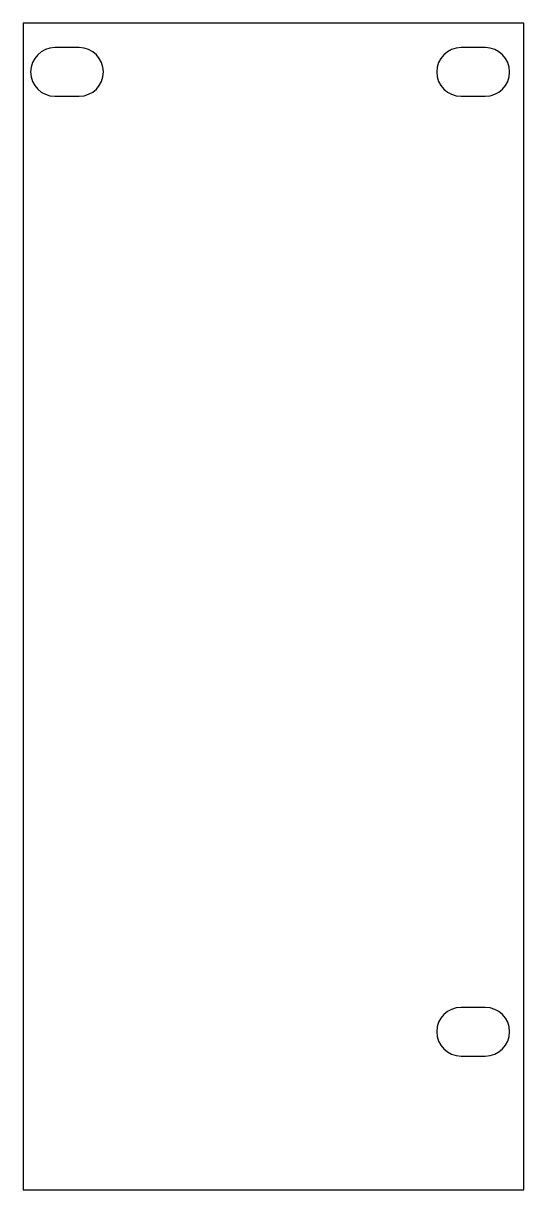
# Model space of a CAD drawing. Header units: millimetres. Extents: x 0 to 131, y 0 to 305.
import ezdxf

# ---------------------------------------------------------------- set-up
doc = ezdxf.new("R2010")
doc.units = ezdxf.units.MM
doc.layers.add('Sketch051', color=7, linetype='CONTINUOUS')

msp = doc.modelspace()

# ---------------------------------------------------------------- linework, layer by layer
at = {"layer": 'Sketch051'}
for p, q in [((130.81, 304.8), (0, 304.8)), ((0, 304.8), (0, 0)), ((130.81, 0), (130.81, 304.8)), ((14.605, 298.45), (8.255, 298.45)), ((120.777, 298.45), (114.427, 298.45)), ((8.255, 285.75), (14.605, 285.75)), ((114.427, 285.75), (120.777, 285.75)), ((120.777, 47.625), (114.427, 47.625)), ((114.427, 34.925), (120.777, 34.925)), ((0, 0), (130.81, 0))]:
    msp.add_line(p, q, dxfattribs=at)
for centre, start, end in [((8.255, 292.1), 90, -90), ((14.605, 292.1), -90, 90), ((114.427, 292.1), 90, -90), ((120.777, 292.1), -90, 90), ((114.427, 41.275), 90, -90), ((120.777, 41.275), -90, 90)]:
    msp.add_arc(centre, 6.35, start, end, dxfattribs=at)

doc.saveas('drawing.dxf')
